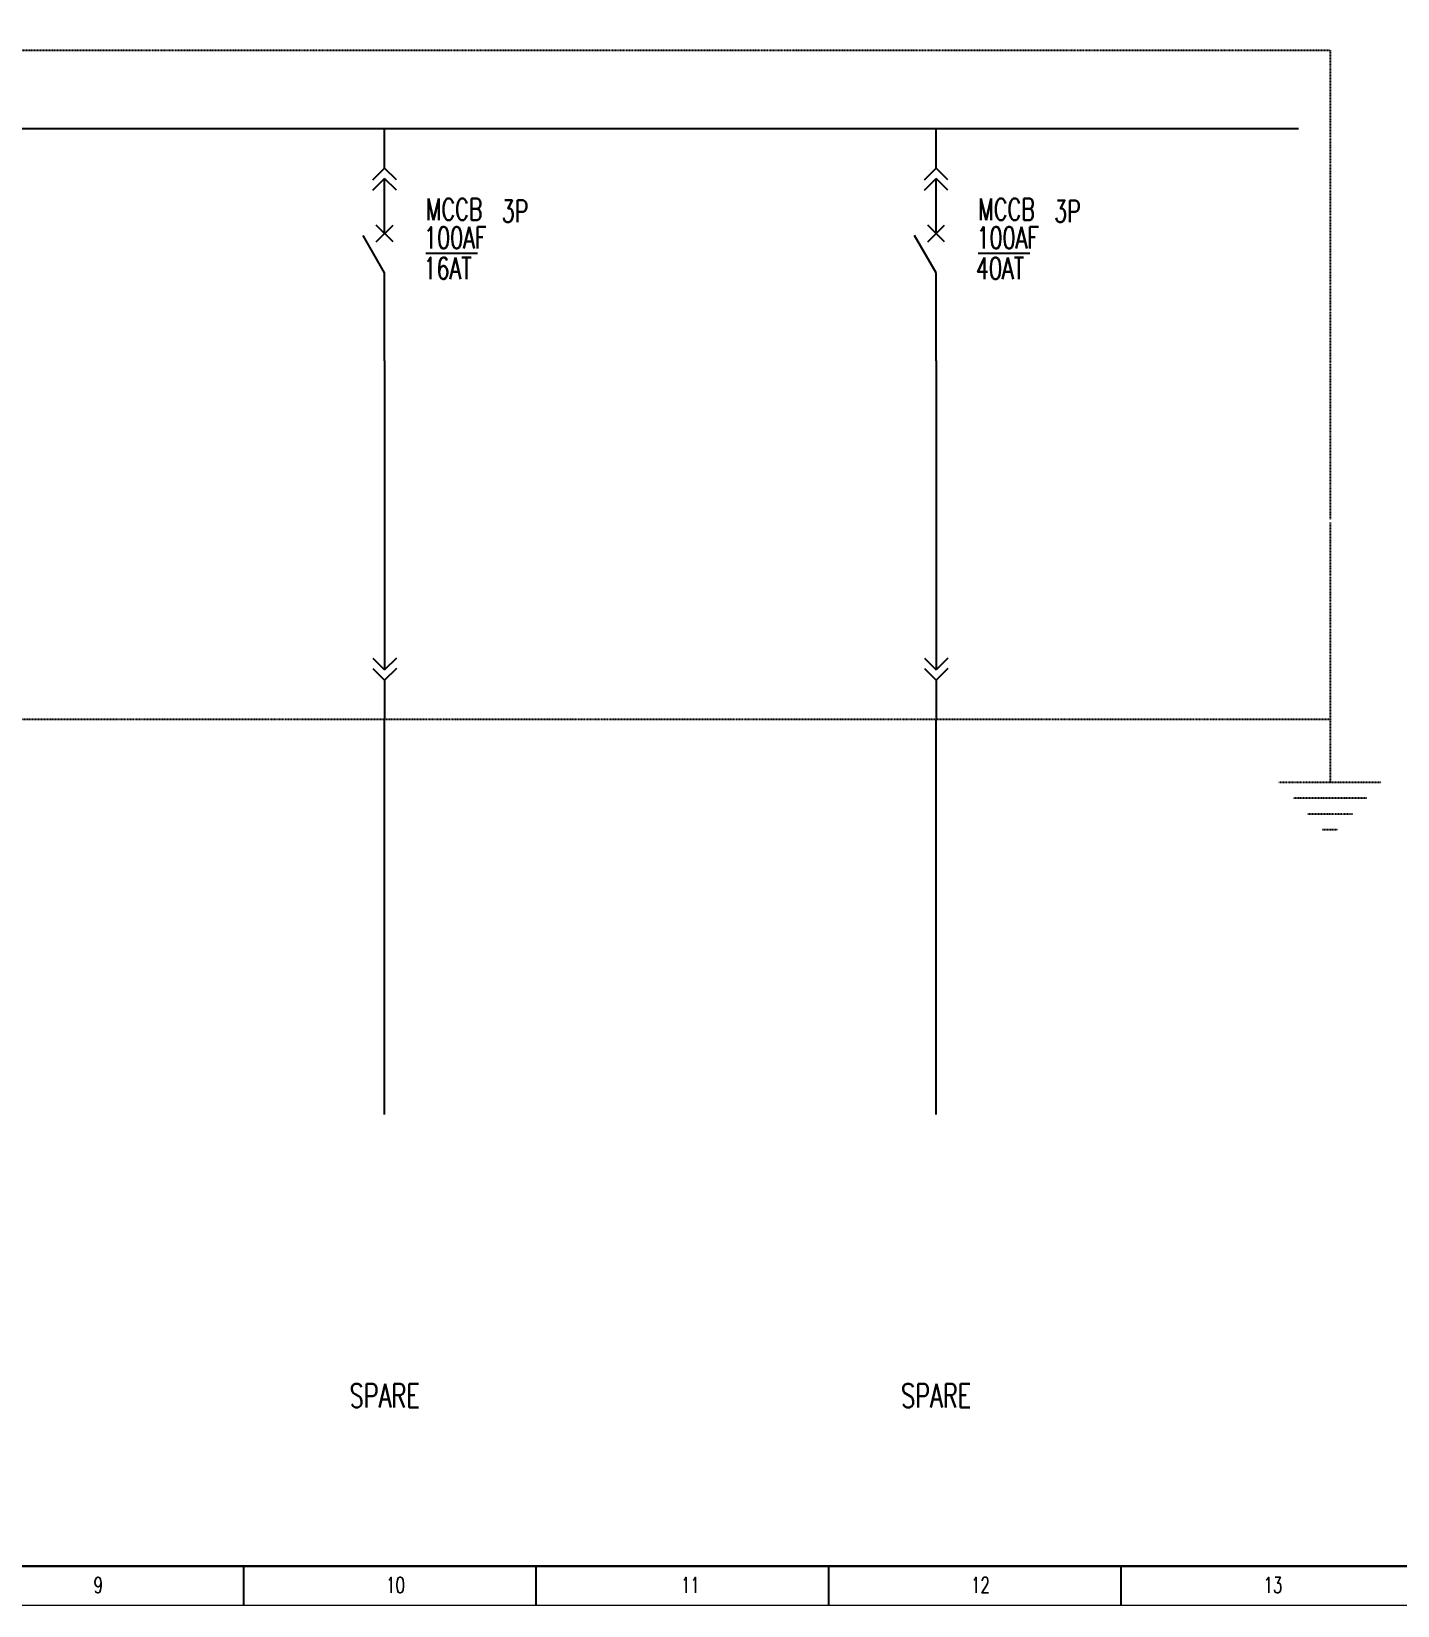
# Model space of a CAD drawing. Header units: millimetres. Extents: x 3292726 to 9250865, y 4220571 to 4816317.
# Drawn here: x 7742408 to 7987747, y 4220571 to 4503357 of the extents above; entities that cross this region are included whole.
import ezdxf
from ezdxf.enums import TextEntityAlignment as Align

# ---------------------------------------------------------------- set-up
doc = ezdxf.new("R2010")
doc.units = ezdxf.units.MM
doc.linetypes.add('JIS_02_0.7', pattern=[1.35, 0.75, -0.6])
for name, color, linetype in [('ELECTRICAL', 7, 'Continuous'), ('Label', 7, 'Continuous'), ('LGT1', 7, 'Continuous')]:
    doc.layers.add(name, color=color, linetype=linetype)
doc.styles.add('HZTXT', font='simplexs.shx', dxfattribs={"width": 0.7, "bigfont": 'hztxt.shx'})
doc.styles.add('TEG BORDER', font='txt_qlt.shx', dxfattribs={"width": 0.7, "bigfont": 'hztxt.shx'})

# ---------------------------------------------------------------- blocks, each defined once
blk = doc.blocks.new('TEG BORDER A2')
at = {"linetype": 'Continuous'}
blk.add_line((5, 5), (489, 5), dxfattribs=at)
for p, q in [((334.12, 0), (334.12, 5)), ((371.25, 0), (371.25, 5)), ((408.37, 0), (408.37, 5)), ((445.5, 0), (445.5, 5))]:
    blk.add_line(p, q)
at = {"color": 5, "lineweight": 15}
blk.add_lwpolyline([(0, 420), (594, 420), (594, 0), (0, 0)], close=True, dxfattribs=at)
blk.add_lwpolyline([(5, 415), (589, 415), (589, 5), (5, 5)], close=True)
at = {"char_height": 2, "width": 2, "attachment_point": 7, "style": 'TEG BORDER'}
for s, insert in [('9', (315.05, 1.59)), ('\\pi2.2204e-016;10', (352.17, 1.59)), ('\\pi0.3;11', (389.3, 1.59)), ('\\pi2.2204e-016;12', (426.42, 1.59)), ('\\pi2.2204e-016;13', (463.55, 1.59))]:
    blk.add_mtext(s, dxfattribs=dict(at, insert=insert))

msp = doc.modelspace()

# ---------------------------------------------------------------- linework, layer by layer
at = {"lineweight": -3}
for p, q in [((7813237, 4463524), (7822512, 4463524)), ((7912452, 4463518), (7921727, 4463518))]:
    msp.add_line(p, q, dxfattribs=at)
at = {"color": 1, "linetype": 'JIS_02_0.7', "lineweight": -3, "ltscale": 20}
for p, q in [((7975631, 4379752), (7975631, 4368432)), ((7984828, 4368432), (7966434, 4368432)), ((7982234, 4365602), (7969028, 4365602)), ((7979640, 4362772), (7971622, 4362772)), ((7977046, 4359942), (7974216, 4359942))]:
    msp.add_line(p, q, dxfattribs=at)
for points in [[(7338910, 4464648), (7338910, 4500021), (7975631, 4500021), (7975631, 4415661)], [(7975631, 4415125), (7975631, 4379752), (7338910, 4379752), (7338910, 4439179)]]:
    msp.add_lwpolyline(points, dxfattribs=at)
at = {"layer": 'ELECTRICAL'}
for p, q in [((7969972, 4485872), (7344570, 4485872)), ((7805839, 4478797), (7805839, 4485872)), ((7904885, 4478797), (7904885, 4485872)), ((7803738, 4476696), (7805839, 4478797)), ((7803738, 4476696), (7805839, 4478797)), ((7803738, 4474857), (7805839, 4476958)), ((7803738, 4474857), (7805839, 4476958)), ((7807940, 4476696), (7805839, 4478797)), ((7807940, 4476696), (7805839, 4478797)), ((7807940, 4474857), (7805839, 4476958)), ((7807940, 4474857), (7805839, 4476958)), ((7805839, 4467053), (7805839, 4476958)), ((7902784, 4476696), (7904885, 4478797)), ((7902784, 4476696), (7904885, 4478797)), ((7902784, 4474857), (7904885, 4476958)), ((7902784, 4474857), (7904885, 4476958)), ((7906986, 4476696), (7904885, 4478797)), ((7906986, 4476696), (7904885, 4478797)), ((7906986, 4474857), (7904885, 4476958)), ((7906986, 4474857), (7904885, 4476958)), ((7904885, 4467053), (7904885, 4476958)), ((7804338, 4465552), (7807340, 4468554)), ((7807340, 4465552), (7804338, 4468554)), ((7903384, 4465552), (7906385, 4468554)), ((7906385, 4465552), (7903384, 4468554)), ((7805839, 4459978), (7801948, 4466718)), ((7904885, 4459978), (7900994, 4466718)), ((7805839, 4444176), (7805839, 4459978)), ((7904885, 4444176), (7904885, 4459978)), ((7805839, 4444176), (7805839, 4388666)), ((7904885, 4444176), (7904885, 4388666)), ((7803738, 4390767), (7805839, 4388666)), ((7803738, 4388927), (7805839, 4386826)), ((7807940, 4390767), (7805839, 4388666)), ((7807940, 4388927), (7805839, 4386826)), ((7902784, 4390767), (7904885, 4388666)), ((7902784, 4388927), (7904885, 4386826)), ((7906986, 4390767), (7904885, 4388666)), ((7906986, 4388927), (7904885, 4386826)), ((7805839, 4386826), (7805839, 4379752)), ((7904885, 4386826), (7904885, 4379752)), ((7805839, 4308811), (7805839, 4379752)), ((7904885, 4308811), (7904885, 4379752))]:
    msp.add_line(p, q, dxfattribs=at)

# ---------------------------------------------------------------- block references
at = {"xscale": 1414.935625758965, "yscale": 1414.935625758965, "zscale": 1414.935625758965}
msp.add_blockref('TEG BORDER A2', (7307782, 4220571), dxfattribs=at)

# ---------------------------------------------------------------- texts
at = {"layer": 'ELECTRICAL', "lineweight": -3, "style": 'HZTXT', "width": 0.7}
for p in [(7805839, 4258279), (7904885, 4258279)]:
    msp.add_text('SPARE', height=4244.8, dxfattribs=at).set_placement(p, align=Align.MIDDLE_CENTER)
at = {"layer": 'Label', "color": 7, "lineweight": -3, "style": 'HZTXT', "width": 0.7}
for p in [(7812919, 4464352), (7912134, 4464346)]:
    msp.add_text('100AF', height=3900, dxfattribs=at).set_placement(p)
at = {"layer": 'LGT1', "color": 7, "lineweight": -3, "style": 'HZTXT', "width": 0.7}
for s, p in [('MCCB', (7813232, 4469458)), ('3P', (7826863, 4469122)), ('MCCB', (7912447, 4469452)), ('3P', (7926079, 4469116)), ('16AT', (7812812, 4458869)), ('40AT', (7912028, 4458863))]:
    msp.add_text(s, height=3900, dxfattribs=at).set_placement(p)

doc.saveas('drawing.dxf')
